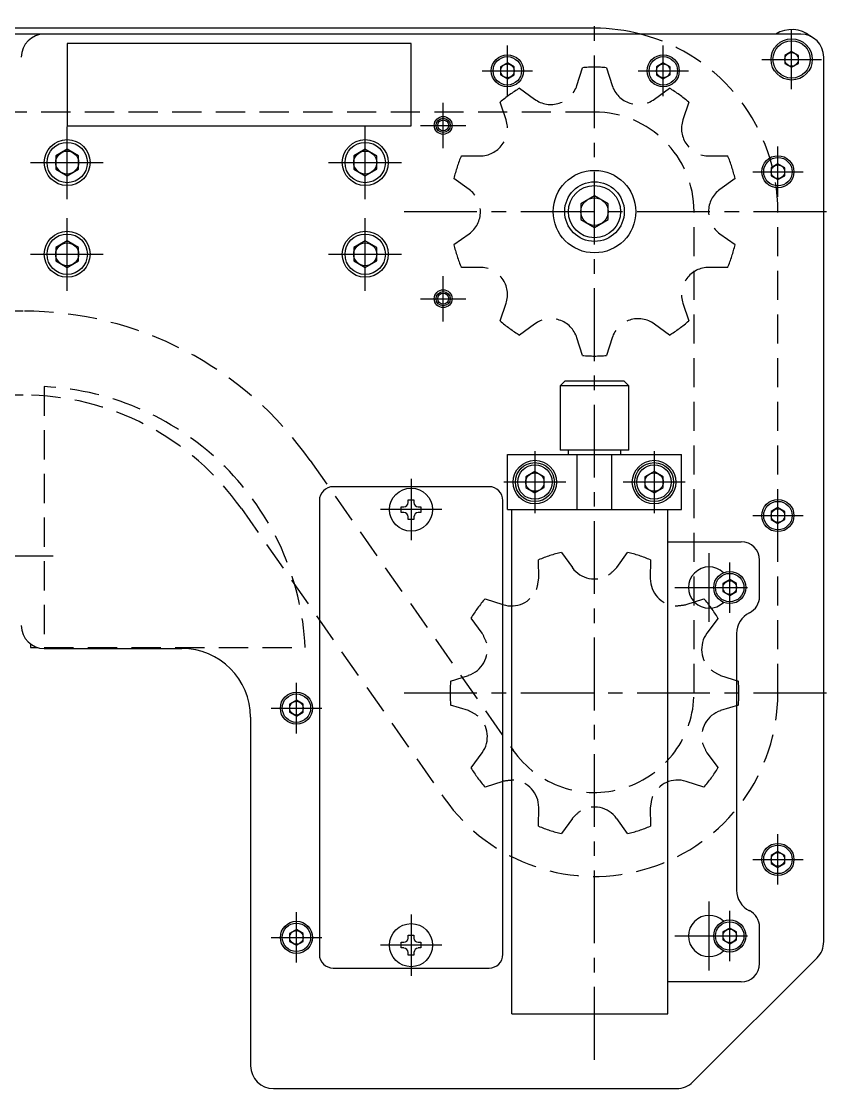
# Model space of a CAD drawing. Extents: x 0 to 4400, y -8 to 1909.
# Drawn here: x 3538.6 to 3715.1, y -4 to 228.8 of the extents above; entities that cross this region are included whole.
import ezdxf

# ---------------------------------------------------------------- set-up
doc = ezdxf.new("R2010")
doc.units = 0
doc.header["$LTSCALE"] = 0.5
doc.linetypes.add('CENTER', pattern=[50.8, 31.75, -6.35, 6.35, -6.35])
doc.linetypes.add('DASHED', pattern=[19.05, 12.7, -6.35])
for name, color, linetype in [('MSM_CENTER', 1, 'CENTER'), ('MSM_CONTINUOUS', 7, 'CONTINUOUS'), ('MSM_DASHED', 4, 'DASHED')]:
    doc.layers.add(name, color=color, linetype=linetype)

msp = doc.modelspace()

# ---------------------------------------------------------------- linework, layer by layer
at = {"layer": 'MSM_CENTER'}
for p, q in [((3663.63, 2.3), (3663.63, 228.8)), ((3706.63, 214), (3706.63, 227)), ((3644.63, 212.5), (3644.63, 223.5)), ((3678.63, 212.5), (3678.63, 223.5)), ((3700.13, 220.5), (3713.13, 220.5)), ((3639.13, 218), (3650.13, 218)), ((3673.13, 218), (3684.13, 218)), ((3630.63, 201.15), (3630.63, 211.05)), ((3548.63, 190), (3548.63, 206)), ((3613.63, 190), (3613.63, 206)), ((3625.68, 206.1), (3635.58, 206.1)), ((3703.63, 190.5), (3703.63, 201.5)), ((3540.63, 198), (3556.63, 198)), ((3605.63, 198), (3621.63, 198)), ((3698.13, 196), (3709.13, 196)), ((3622.13, 187.3), (3715.13, 187.3)), ((3548.63, 170), (3548.63, 186)), ((3613.63, 170), (3613.63, 186)), ((3540.63, 178), (3556.63, 178)), ((3605.63, 178), (3621.63, 178)), ((3630.63, 163.35), (3630.63, 173.25)), ((3625.68, 168.3), (3635.58, 168.3)), ((3650.63, 135.05), (3650.63, 121.55)), ((3676.63, 135.05), (3676.63, 121.55)), ((3623.63, 129), (3623.63, 115.6)), ((3657.38, 128.3), (3643.88, 128.3)), ((3683.38, 128.3), (3669.88, 128.3)), ((3703.63, 115.5), (3703.63, 126.5)), ((3630.33, 122.3), (3616.93, 122.3)), ((3698.13, 121), (3709.13, 121)), ((3529.68, 112.2), (3548.23, 112.2)), ((3688.63, 97.8), (3688.63, 112.8)), ((3693.13, 99.8), (3693.13, 110.8)), ((3681.13, 105.3), (3698.63, 105.3)), ((3598.63, 73.5), (3598.63, 84.5)), ((3622.13, 82.3), (3715.13, 82.3)), ((3593.13, 79), (3604.13, 79)), ((3703.63, 40.5), (3703.63, 51.5)), ((3698.13, 46), (3709.13, 46)), ((3688.63, 21.8), (3688.63, 36.8)), ((3598.63, 23.5), (3598.63, 34.5)), ((3623.63, 34), (3623.63, 20.6)), ((3693.13, 23.8), (3693.13, 34.8)), ((3593.13, 29), (3604.13, 29)), ((3681.13, 29.3), (3698.63, 29.3)), ((3630.33, 27.3), (3616.93, 27.3))]:
    msp.add_line(p, q, dxfattribs=at)
at = {"layer": 'MSM_CONTINUOUS'}
for p, q in [((3708.63, 226), (608.63, 226)), ((3663.63, 227.3), (653.63, 227.3)), ((3548.63, 224), (3548.63, 206)), ((3623.63, 224), (3548.63, 224)), ((3623.63, 206), (3623.63, 224)), ((3706.63, 222.23), (3705.13, 221.37)), ((3705.13, 221.37), (3705.13, 219.63)), ((3708.13, 221.37), (3706.63, 222.23)), ((3708.13, 219.63), (3708.13, 221.37)), ((3644.63, 219.73), (3643.13, 218.87)), ((3643.13, 218.87), (3643.13, 217.13)), ((3646.13, 218.87), (3644.63, 219.73)), ((3646.13, 217.13), (3646.13, 218.87)), ((3678.63, 219.73), (3677.13, 218.87)), ((3677.13, 218.87), (3677.13, 217.13)), ((3680.13, 218.87), (3678.63, 219.73)), ((3680.13, 217.13), (3680.13, 218.87)), ((3705.13, 219.63), (3706.63, 218.77)), ((3706.63, 218.77), (3708.13, 219.63)), ((3713.63, 28.07), (3713.63, 221)), ((3643.13, 217.13), (3644.63, 216.27)), ((3644.63, 216.27), (3646.13, 217.13)), ((3677.13, 217.13), (3678.63, 216.27)), ((3678.63, 216.27), (3680.13, 217.13)), ((3548.63, 206), (3623.63, 206)), ((3548.63, 200.89), (3546.13, 199.44)), ((3551.13, 199.44), (3548.63, 200.89)), ((3613.63, 200.89), (3611.13, 199.44)), ((3616.13, 199.44), (3613.63, 200.89)), ((3546.13, 199.44), (3546.13, 196.56)), ((3551.13, 196.56), (3551.13, 199.44)), ((3611.13, 199.44), (3611.13, 196.56)), ((3616.13, 196.56), (3616.13, 199.44)), ((3546.13, 196.56), (3548.63, 195.11)), ((3548.63, 195.11), (3551.13, 196.56)), ((3611.13, 196.56), (3613.63, 195.11)), ((3613.63, 195.11), (3616.13, 196.56)), ((3703.63, 197.73), (3702.13, 196.87)), ((3702.13, 196.87), (3702.13, 195.13)), ((3705.13, 196.87), (3703.63, 197.73)), ((3705.13, 195.13), (3705.13, 196.87)), ((3702.13, 195.13), (3703.63, 194.27)), ((3703.63, 194.27), (3705.13, 195.13)), ((3663.63, 190.76), (3660.63, 189.03)), ((3660.63, 189.03), (3660.63, 185.57)), ((3666.63, 189.03), (3663.63, 190.76)), ((3666.63, 185.57), (3666.63, 189.03)), ((3660.63, 185.57), (3663.63, 183.84)), ((3663.63, 183.84), (3666.63, 185.57)), ((3548.63, 180.89), (3546.13, 179.44)), ((3546.13, 179.44), (3546.13, 176.56)), ((3551.13, 179.44), (3548.63, 180.89)), ((3551.13, 176.56), (3551.13, 179.44)), ((3613.63, 180.89), (3611.13, 179.44)), ((3611.13, 179.44), (3611.13, 176.56)), ((3616.13, 179.44), (3613.63, 180.89)), ((3616.13, 176.56), (3616.13, 179.44)), ((3546.13, 176.56), (3548.63, 175.11)), ((3548.63, 175.11), (3551.13, 176.56)), ((3611.13, 176.56), (3613.63, 175.11)), ((3613.63, 175.11), (3616.13, 176.56)), ((3657.13, 150.3), (3656.13, 149.3)), ((3656.13, 149.3), (3656.13, 135.3)), ((3671.13, 149.3), (3656.13, 149.3)), ((3670.13, 150.3), (3657.13, 150.3)), ((3671.13, 149.3), (3670.13, 150.3)), ((3671.13, 135.3), (3671.13, 149.3)), ((3671.13, 135.3), (3656.13, 135.3)), ((3657.88, 135.3), (3657.88, 134.3)), ((3669.38, 134.3), (3669.38, 135.3)), ((3644.63, 134.3), (3682.63, 134.3)), ((3644.63, 122.3), (3644.63, 134.3)), ((3659.88, 122.3), (3659.88, 134.3)), ((3667.38, 122.3), (3667.38, 134.3)), ((3682.63, 122.3), (3682.63, 134.3)), ((3650.63, 130.61), (3648.63, 129.45)), ((3652.63, 129.45), (3650.63, 130.61)), ((3676.63, 130.61), (3674.63, 129.45)), ((3678.63, 129.45), (3676.63, 130.61)), ((3648.63, 129.45), (3648.63, 127.15)), ((3652.63, 127.15), (3652.63, 129.45)), ((3674.63, 129.45), (3674.63, 127.15)), ((3678.63, 127.15), (3678.63, 129.45)), ((3640.63, 127.3), (3606.63, 127.3)), ((3648.63, 127.15), (3650.63, 125.99)), ((3650.63, 125.99), (3652.63, 127.15)), ((3674.63, 127.15), (3676.63, 125.99)), ((3676.63, 125.99), (3678.63, 127.15)), ((3603.63, 124.3), (3603.63, 25.3)), ((3623.01, 124.45), (3624.26, 124.45)), ((3623.01, 123.86), (3623.01, 124.45)), ((3624.26, 124.45), (3624.26, 123.86)), ((3643.63, 25.3), (3643.63, 124.3)), ((3621.48, 121.67), (3621.48, 122.93)), ((3621.48, 122.93), (3622.07, 122.93)), ((3622.07, 121.67), (3621.48, 121.67)), ((3625.2, 122.93), (3625.78, 122.93)), ((3625.78, 121.67), (3625.2, 121.67)), ((3625.78, 122.93), (3625.78, 121.67)), ((3644.63, 122.3), (3682.63, 122.3)), ((3645.63, 12.3), (3645.63, 122.3)), ((3679.63, 12.3), (3679.63, 122.3)), ((3703.63, 122.73), (3702.13, 121.87)), ((3702.13, 121.87), (3702.13, 120.13)), ((3705.13, 121.87), (3703.63, 122.73)), ((3705.13, 120.13), (3705.13, 121.87)), ((3623.01, 120.15), (3623.01, 120.74)), ((3624.26, 120.15), (3623.01, 120.15)), ((3624.26, 120.74), (3624.26, 120.15)), ((3702.13, 120.13), (3703.63, 119.27)), ((3703.63, 119.27), (3705.13, 120.13)), ((3679.63, 115.3), (3695.63, 115.3)), ((3699.63, 103.36), (3699.63, 111.3)), ((3693.13, 107.03), (3691.63, 106.17)), ((3691.63, 106.17), (3691.63, 104.43)), ((3694.63, 106.17), (3693.13, 107.03)), ((3694.63, 104.43), (3694.63, 106.17)), ((3691.63, 104.43), (3693.13, 103.57)), ((3693.13, 103.57), (3694.63, 104.43)), ((3694.63, 95.3), (3694.63, 39.3)), ((3540.63, 93), (3540.63, 92.2)), ((3540.63, 92.2), (3542.23, 92.2)), ((3543.63, 92), (3573.63, 92)), ((3598.63, 80.73), (3597.13, 79.87)), ((3597.13, 79.87), (3597.13, 78.13)), ((3600.13, 79.87), (3598.63, 80.73)), ((3600.13, 78.13), (3600.13, 79.87)), ((3588.63, 77), (3588.63, 1)), ((3597.13, 78.13), (3598.63, 77.27)), ((3598.63, 77.27), (3600.13, 78.13)), ((3703.63, 47.73), (3702.13, 46.87)), ((3702.13, 46.87), (3702.13, 45.13)), ((3705.13, 46.87), (3703.63, 47.73)), ((3705.13, 45.13), (3705.13, 46.87)), ((3702.13, 45.13), (3703.63, 44.27)), ((3703.63, 44.27), (3705.13, 45.13)), ((3598.63, 30.73), (3597.13, 29.87)), ((3600.13, 29.87), (3598.63, 30.73)), ((3693.13, 31.03), (3691.63, 30.17)), ((3694.63, 30.17), (3693.13, 31.03)), ((3699.63, 23.3), (3699.63, 31.24)), ((3597.13, 29.87), (3597.13, 28.13)), ((3597.13, 28.13), (3598.63, 27.27)), ((3598.63, 27.27), (3600.13, 28.13)), ((3600.13, 28.13), (3600.13, 29.87)), ((3623.01, 29.45), (3624.26, 29.45)), ((3623.01, 28.86), (3623.01, 29.45)), ((3624.26, 29.45), (3624.26, 28.86)), ((3691.63, 30.17), (3691.63, 28.43)), ((3691.63, 28.43), (3693.13, 27.57)), ((3693.13, 27.57), (3694.63, 28.43)), ((3694.63, 28.43), (3694.63, 30.17)), ((3621.48, 26.68), (3621.48, 27.93)), ((3621.48, 27.93), (3622.07, 27.93)), ((3622.07, 26.68), (3621.48, 26.68)), ((3623.01, 25.15), (3623.01, 25.74)), ((3624.26, 25.74), (3624.26, 25.15)), ((3625.2, 27.93), (3625.78, 27.93)), ((3625.78, 26.68), (3625.2, 26.68)), ((3625.78, 27.93), (3625.78, 26.68)), ((3624.26, 25.15), (3623.01, 25.15)), ((3685.1, -2.54), (3712.17, 24.54)), ((3606.63, 22.3), (3640.63, 22.3)), ((3695.63, 19.3), (3679.63, 19.3)), ((3645.63, 12.3), (3679.63, 12.3)), ((3593.63, -4), (3681.56, -4))]:
    msp.add_line(p, q, dxfattribs=at)
for centre, radius in [((3706.63, 220.5), 4.5), ((3706.63, 220.5), 4.07), ((3644.63, 218), 3.5), ((3678.63, 218), 3.5), ((3706.63, 220.5), 1.5), ((3644.63, 218), 3.1), ((3644.63, 218), 1.5), ((3678.63, 218), 3.1), ((3678.63, 218), 1.5), ((3630.63, 206.1), 1.95), ((3630.63, 206.1), 1.55), ((3630.63, 206.1), 1.2), ((3548.63, 198), 5), ((3613.63, 198), 5), ((3548.63, 198), 4.4), ((3548.63, 198), 2.5), ((3613.63, 198), 4.4), ((3613.63, 198), 2.5), ((3703.63, 196), 3.5), ((3703.63, 196), 3.1), ((3663.63, 187.3), 9), ((3703.63, 196), 1.5), ((3663.63, 187.3), 6.5), ((3663.63, 187.3), 5.7), ((3663.63, 187.3), 3), ((3548.63, 178), 5), ((3548.63, 178), 4.4), ((3613.63, 178), 5), ((3613.63, 178), 4.4), ((3548.63, 178), 2.5), ((3613.63, 178), 2.5), ((3630.63, 168.3), 1.95), ((3630.63, 168.3), 1.55), ((3630.63, 168.3), 1.2), ((3650.63, 128.3), 4.75), ((3676.63, 128.3), 4.75), ((3650.63, 128.3), 4.25), ((3650.63, 128.3), 3.75), ((3676.63, 128.3), 4.25), ((3676.63, 128.3), 3.75), ((3650.63, 128.3), 2), ((3676.63, 128.3), 2), ((3623.63, 122.3), 4.7), ((3703.63, 121), 3.5), ((3703.63, 121), 3.1), ((3703.63, 121), 1.5), ((3693.13, 105.3), 3.5), ((3693.13, 105.3), 3.1), ((3693.13, 105.3), 1.5), ((3598.63, 79), 3.5), ((3598.63, 79), 3.1), ((3598.63, 79), 1.5), ((3703.63, 46), 3.5), ((3703.63, 46), 3.1), ((3703.63, 46), 1.5), ((3693.13, 29.3), 3.5), ((3598.63, 29), 3.5), ((3598.63, 29), 3.1), ((3598.63, 29), 1.5), ((3623.63, 27.3), 4.7), ((3693.13, 29.3), 3.1), ((3693.13, 29.3), 1.5)]:
    msp.add_circle(centre, radius, dxfattribs=at)
for centre, radius, start, end in [((3543.63, 221), 5, 90, 180), ((3663.63, 187.3), 40, 75.3252, 90), ((3706.63, 220.5), 6.5, 50.6924, 122.2042), ((3708.63, 221), 5, 0, 90), ((3606.63, 124.3), 3, 90, 180), ((3640.63, 124.3), 3, 0, 90), ((3622.07, 123.86), 0.94, 270, 360), ((3625.2, 123.86), 0.94, 180, 270), ((3622.04, 120.7), 0.971, 1.8047, 88.1953), ((3625.23, 120.7), 0.971, 91.8047, 178.1953), ((3695.63, 111.3), 4, 0, 90), ((3688.63, 105.3), 4.5, 45.7708, 314.2292), ((3695.63, 103.36), 4, 296.3878, 0), ((3699.63, 95.3), 5, 116.3878, 180), ((3543.63, 97), 5, 180, 270), ((3573.63, 77), 15, 0, 90), ((3699.63, 39.3), 5, 180, 243.6122), ((3688.63, 29.3), 4.5, 45.7708, 314.2292), ((3695.63, 31.24), 4, 0, 63.6122), ((3622.07, 28.86), 0.94, 270, 360), ((3625.2, 28.86), 0.94, 180, 270), ((3708.63, 28.07), 5, 315, 0), ((3622.04, 25.7), 0.971, 1.8047, 88.1953), ((3625.23, 25.7), 0.971, 91.8047, 178.1953), ((3606.63, 25.3), 3, 180, 270), ((3640.63, 25.3), 3, 270, 0), ((3695.63, 23.3), 4, 270, 0), ((3593.63, 1), 5, 180, 270), ((3681.56, 1), 5, 270, 315)]:
    msp.add_arc(centre, radius, start, end, dxfattribs=at)
at = {"layer": 'MSM_DASHED'}
for p, q in [((3659.78, 214.81), (3661.02, 218.69)), ((3666.25, 218.69), (3667.48, 214.81)), ((3647.3, 214.23), (3650.58, 211.82)), ((3676.69, 211.82), (3679.97, 214.23)), ((3644.35, 207.29), (3643.07, 211.16)), ((3684.2, 211.16), (3682.92, 207.29)), ((3663.63, 209.01), (653.63, 209.01)), ((3634.59, 199.49), (3638.66, 199.46)), ((3688.61, 199.46), (3692.68, 199.49)), ((3636.28, 192.14), (3632.97, 194.51)), ((3694.3, 194.51), (3690.99, 192.14)), ((3685.34, 82.3), (3685.34, 187.3)), ((3703.64, 82.3), (3703.64, 187.3)), ((3632.97, 180.09), (3636.28, 182.46)), ((3690.99, 182.46), (3694.3, 180.09)), ((3638.66, 175.14), (3634.59, 175.11)), ((3692.68, 175.11), (3688.61, 175.14)), ((3539.01, 165.59), (653.63, 165.59)), ((3643.07, 163.44), (3644.35, 167.31)), ((3682.92, 167.31), (3684.2, 163.44)), ((3650.58, 162.78), (3647.3, 160.37)), ((3679.97, 160.37), (3676.69, 162.78)), ((3661.02, 155.91), (3659.78, 159.79)), ((3667.48, 159.79), (3666.25, 155.91)), ((3543.63, 149.12), (3543.63, 92.2)), ((3539.01, 147.29), (653.63, 147.29)), ((3601.61, 133.02), (3645.86, 69.85)), ((3586.62, 122.52), (3630.87, 59.35)), ((3656.42, 112.96), (3658.8, 109.65)), ((3668.47, 109.65), (3670.85, 112.96)), ((3651.47, 107.27), (3651.45, 111.35)), ((3675.82, 111.35), (3675.8, 107.27)), ((3639.77, 102.87), (3643.64, 101.59)), ((3683.63, 101.59), (3687.49, 102.87)), ((3639.11, 95.35), (3636.7, 98.64)), ((3690.57, 98.64), (3688.15, 95.35)), ((3543.63, 92.2), (3600.56, 92.2)), ((3632.24, 84.91), (3636.12, 86.15)), ((3691.14, 86.15), (3695.02, 84.91)), ((3636.12, 78.45), (3632.24, 79.68)), ((3695.02, 79.68), (3691.14, 78.45)), ((3636.7, 65.96), (3639.11, 69.25)), ((3688.15, 69.25), (3690.57, 65.96)), ((3643.64, 63.01), (3639.77, 61.73)), ((3687.49, 61.73), (3683.63, 63.01)), ((3651.45, 53.25), (3651.47, 57.33)), ((3675.8, 57.33), (3675.82, 53.25)), ((3658.8, 54.95), (3656.42, 51.64)), ((3670.85, 51.64), (3668.47, 54.95))]:
    msp.add_line(p, q, dxfattribs=at)
for centre, radius, start, end in [((3663.63, 187.3), 40, 0, 75.3252), ((3663.63, 187.3), 31.5, 85.2381, 94.7619), ((3663.63, 187.3), 31.5, 121.2381, 130.7619), ((3654.11, 216.62), 5.96, 233.6644, 342.3356), ((3673.16, 216.62), 5.96, 197.6644, 306.3357), ((3663.63, 187.3), 31.5, 49.2381, 58.7619), ((3638.7, 205.42), 5.96, 269.6644, 18.3357), ((3663.63, 187.3), 21.71, 0, 90), ((3688.57, 205.42), 5.96, 161.6644, 270.3356), ((3663.63, 187.3), 31.5, 157.2381, 166.7619), ((3663.63, 187.3), 31.5, 13.2381, 22.7619), ((3632.81, 187.3), 5.96, 305.6644, 54.3356), ((3694.46, 187.3), 5.96, 125.6644, 234.3357), ((3663.63, 187.3), 31.5, 193.2381, 202.7619), ((3663.63, 187.3), 31.5, 337.2381, 346.7619), ((3638.7, 169.18), 5.96, 341.6644, 90.3356), ((3688.57, 169.18), 5.96, 89.6644, 198.3356), ((3539.01, 89.17), 76.42, 35.01, 90), ((3663.63, 187.3), 31.5, 229.2381, 238.7619), ((3654.11, 157.98), 5.96, 17.6644, 126.3356), ((3673.16, 157.98), 5.96, 53.6644, 162.3356), ((3663.63, 187.3), 31.5, 301.2381, 310.7619), ((3663.63, 187.3), 31.5, 265.2381, 274.7619), ((3540.63, 89.2), 60, 2.866, 87.134), ((3539.01, 89.17), 58.12, 35.01, 90), ((3663.63, 82.3), 31.5, 103.2381, 112.7619), ((3663.63, 82.3), 31.5, 67.2381, 76.7619), ((3663.63, 113.12), 5.95, 215.6644, 300.9562), ((3656.9, 120.43), 15.81, 308.2699, 317.022), ((3635.77, 109.19), 15.81, 344.2699, 353.022), ((3681.75, 107.24), 5.95, 179.6644, 264.9562), ((3645.52, 107.24), 5.95, 251.6644, 336.9562), ((3663.63, 82.3), 31.5, 139.2381, 148.7619), ((3663.63, 82.3), 31.5, 31.2381, 40.7619), ((3680.6, 117.11), 15.81, 272.2699, 281.022), ((3634.32, 91.83), 5.95, 287.6644, 12.9562), ((3625.29, 87.68), 15.81, 20.2699, 29.022), ((3692.95, 91.83), 5.95, 143.6644, 228.9562), ((3697.82, 100.49), 15.81, 236.2699, 245.022), ((3663.63, 82.3), 31.5, 175.2381, 184.7619), ((3663.63, 82.3), 31.5, 355.2381, 4.7619), ((3663.63, 82.3), 40, 215.01, 0), ((3663.63, 82.3), 21.7, 215.01, 0), ((3629.45, 64.11), 15.81, 56.2699, 65.022), ((3634.32, 72.77), 5.95, 323.6644, 48.9562), ((3692.95, 72.77), 5.95, 107.6644, 192.9562), ((3701.98, 76.92), 15.81, 200.2699, 209.022), ((3663.63, 82.3), 31.5, 211.2381, 220.7619), ((3663.63, 82.3), 31.5, 319.2381, 328.7619), ((3646.66, 47.49), 15.81, 92.2699, 101.022), ((3645.52, 57.36), 5.95, 359.6644, 84.9562), ((3681.75, 57.36), 5.95, 71.6644, 156.9562), ((3691.49, 55.41), 15.81, 164.2699, 173.022), ((3670.36, 44.17), 15.81, 128.2699, 137.022), ((3663.63, 51.47), 5.95, 35.6644, 120.9562), ((3663.63, 82.3), 31.5, 247.2381, 256.7619), ((3663.63, 82.3), 31.5, 283.2381, 292.7619)]:
    msp.add_arc(centre, radius, start, end, dxfattribs=at)

doc.saveas('drawing.dxf')
